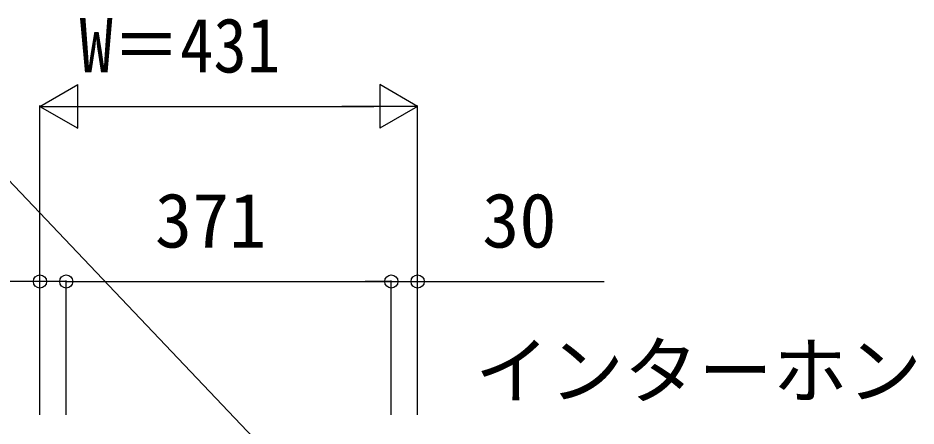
# Model space of a CAD drawing. Units: millimetres, scale not verified. Extents: x -4375 to 4375, y -6499 to 6472.
# Drawn here: x -1591 to -566, y -2309 to -1843 of the extents above; entities that cross this region are included whole.
import ezdxf
from ezdxf.enums import TextEntityAlignment as Align

# ---------------------------------------------------------------- set-up
doc = ezdxf.new("R2010")
doc.units = ezdxf.units.MM
doc.header["$LTSCALE"] = 30
doc.layers.add('0-3_YKK_D', color=6, linetype='Continuous')
doc.styles.add('ＭＳ ゴシック', font='')
doc.styles.get('ＭＳ ゴシック').set_extended_font_data('MS Gothic')

msp = doc.modelspace()

# ---------------------------------------------------------------- linework, layer by layer
at = {"layer": '0-3_YKK_D'}
for p, q in [((-1565.5, -1944.2), (-1522.2, -1919.2)), ((-1522.2, -1969.2), (-1522.2, -1919.2)), ((-1134.5, -1944.2), (-1177.8, -1919.2)), ((-1177.8, -1919.2), (-1177.8, -1969.2)), ((-1565.5, -2296.49), (-1565.5, -1943.2)), ((-1565.5, -1944.2), (-1522.2, -1969.2)), ((-1565.5, -1944.2), (-1478.9, -1944.2)), ((-1515.5, -1944.2), (-1184.5, -1944.2)), ((-1134.5, -1944.2), (-1221.1, -1944.2)), ((-1134.5, -1944.2), (-1177.8, -1969.2)), ((-1134.5, -2296.49), (-1134.5, -1943.2)), ((-1565.5, -2144.2), (-1794.83, -2144.2)), ((-1565.5, -2296.49), (-1565.5, -2143.2)), ((-1535.5, -2144.2), (-1565.5, -2144.2)), ((-1535.5, -2296.49), (-1535.5, -2143.2)), ((-1535.5, -2296.49), (-1535.5, -2143.2)), ((-1535.5, -2144.2), (-1164.5, -2144.2)), ((-1535.5, -2144.2), (-1505.5, -2144.2)), ((-1164.5, -2144.2), (-1194.5, -2144.2)), ((-1164.5, -2296.49), (-1164.5, -2143.2)), ((-1164.5, -2296.49), (-1164.5, -2143.2)), ((-1164.5, -2144.2), (-1134.5, -2144.2)), ((-1134.5, -2296.49), (-1134.5, -2143.2)), ((-1134.5, -2144.2), (-921.49, -2144.2))]:
    msp.add_line(p, q, dxfattribs=at)
msp.add_lwpolyline([(-1293.01, -2353.2), (-1681.13, -1944.2), (-2205.13, -1944.2)], dxfattribs=at)
for centre in [(-1565.5, -2144.2), (-1535.5, -2144.2), (-1535.5, -2144.2), (-1164.5, -2144.2), (-1164.5, -2144.2), (-1134.5, -2144.2)]:
    msp.add_circle(centre, 7.5, dxfattribs=at)

# ---------------------------------------------------------------- texts
at = {"layer": '0-3_YKK_D', "style": 'ＭＳ ゴシック', "width": 0.9}
msp.add_text('W＝431', height=62.32, dxfattribs=at).set_placement((-1520.39, -1924.2), align=Align.BOTTOM_LEFT)
at = {"layer": '0-3_YKK_D', "style": 'ＭＳ ゴシック'}
for s, p in [('371', (-1434.28, -2124.2)), ('30', (-1060.78, -2124.2)), ('インターホン', (-1069.16, -2295.94))]:
    msp.add_text(s, height=62.32, dxfattribs=at).set_placement(p, align=Align.BOTTOM_LEFT)

doc.saveas('drawing.dxf')
